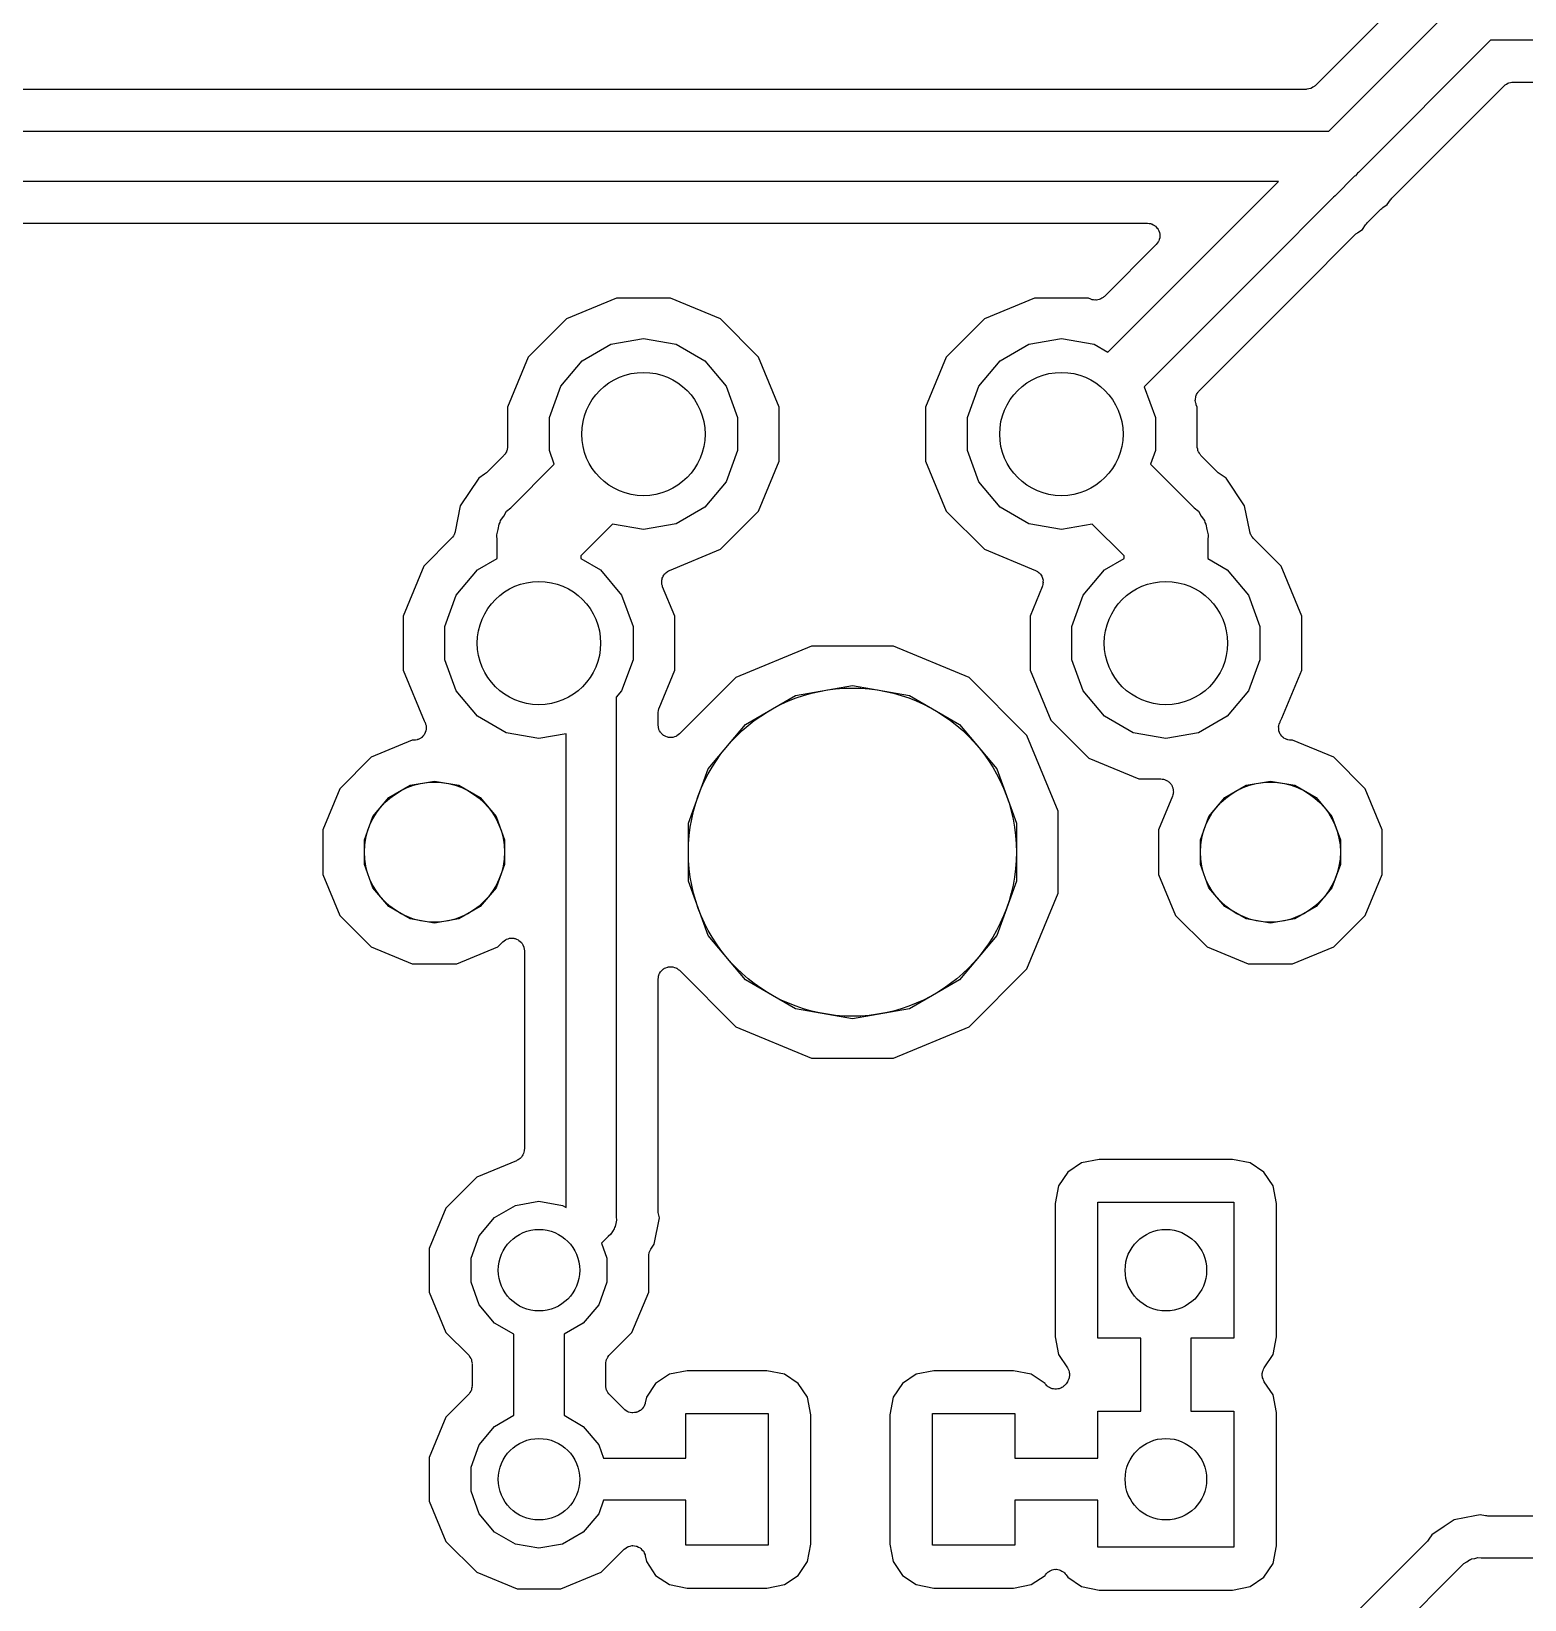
# Model space of a CAD drawing. Extents: x 24 to 196, y -189 to -31.
# Drawn here: x 81.46 to 99.61, y -93.23 to -74.17 of the extents above; entities that cross this region are included whole.
import ezdxf

# ---------------------------------------------------------------- set-up
doc = ezdxf.new("R2010")
doc.units = 0
doc.header["$MEASUREMENT"] = 0
doc.layers.add('BLACK', color=7, linetype='CONTINUOUS')

msp = doc.modelspace()

# ---------------------------------------------------------------- linework, layer by layer
at = {"layer": 'BLACK', "linetype": 'CONTINUOUS'}
for p, q in [((98.4282, -73.47), (97.0636, -74.8346)), ((97.2294, -75.3872), (98.8452, -73.7714)), ((99.1964, -74.2823), (97.59, -75.8887)), ((116.114, -74.2823), (99.1964, -74.2823)), ((96.9559, -74.8792), (78.4185, -74.8792)), ((96.9625, -74.878), (96.9559, -74.8792)), ((96.9691, -74.8786), (96.9625, -74.878)), ((96.9884, -74.8735), (96.9691, -74.8786)), ((97.008, -74.87), (96.9884, -74.8735)), ((97.0138, -74.8667), (97.008, -74.87)), ((97.0203, -74.8649), (97.0138, -74.8667)), ((97.0366, -74.8535), (97.0203, -74.8649)), ((97.0538, -74.8435), (97.0366, -74.8535)), ((97.0581, -74.8384), (97.0538, -74.8435)), ((97.0636, -74.8346), (97.0581, -74.8384)), ((97.9976, -76.1995), (99.3622, -74.8349)), ((99.3622, -74.8349), (99.3677, -74.8311)), ((99.3677, -74.8311), (99.372, -74.826)), ((99.372, -74.826), (99.3892, -74.816)), ((99.3892, -74.816), (99.4056, -74.8046)), ((99.4056, -74.8046), (99.412, -74.8028)), ((99.412, -74.8028), (99.4178, -74.7995)), ((99.4178, -74.7995), (99.4374, -74.796)), ((99.4374, -74.796), (99.4567, -74.7909)), ((99.4567, -74.7909), (99.4634, -74.7915)), ((99.4634, -74.7915), (99.47, -74.7903)), ((99.47, -74.7903), (114.52, -74.7903)), ((78.3367, -75.3872), (97.2294, -75.3872)), ((96.6198, -75.9968), (78.4497, -75.9968)), ((96.016, -76.6006), (96.6198, -75.9968)), ((97.5428, -75.9359), (97.3069, -76.1718)), ((97.5546, -75.9291), (97.5428, -75.9359)), ((97.5806, -75.8981), (97.5546, -75.9291)), ((97.59, -75.8887), (97.5806, -75.8981)), ((97.59, -75.8887), (97.59, -75.8887)), ((97.2878, -76.1909), (96.447, -77.0317)), ((97.3069, -76.1718), (97.2878, -76.1909)), ((97.2878, -76.1909), (97.2878, -76.1909)), ((97.9417, -76.278), (97.9787, -76.2226)), ((97.9787, -76.2226), (97.989, -76.2118)), ((97.989, -76.2118), (97.9976, -76.1995)), ((97.6954, -76.5018), (97.8632, -76.334)), ((97.8632, -76.334), (97.8754, -76.3254)), ((97.8754, -76.3254), (97.8863, -76.315)), ((97.8863, -76.315), (97.9417, -76.278)), ((78.7232, -76.5048), (95.0255, -76.5048)), ((94.8683, -77.7483), (96.016, -76.6006)), ((95.0255, -76.5048), (95.0451, -76.5083)), ((95.0451, -76.5083), (95.0649, -76.51)), ((95.0649, -76.51), (95.071, -76.5128)), ((95.071, -76.5128), (95.0776, -76.514)), ((95.0776, -76.514), (95.0948, -76.5239)), ((95.0948, -76.5239), (95.1129, -76.5324)), ((95.1129, -76.5324), (95.1176, -76.5371)), ((95.1176, -76.5371), (95.1234, -76.5405)), ((95.1234, -76.5405), (95.1362, -76.5557)), ((95.1362, -76.5557), (95.1503, -76.5698)), ((95.1503, -76.5698), (95.1531, -76.5759)), ((95.1531, -76.5759), (95.1574, -76.581)), ((95.1574, -76.581), (95.1643, -76.5997)), ((95.1643, -76.5997), (95.1727, -76.6178)), ((97.584, -76.6173), (97.6394, -76.5803)), ((97.6394, -76.5803), (97.6764, -76.5249)), ((97.6764, -76.5249), (97.6868, -76.514)), ((97.6868, -76.514), (97.6954, -76.5018)), ((95.1332, -76.765), (94.5028, -77.3954)), ((95.1446, -76.7487), (95.1332, -76.765)), ((95.1574, -76.7334), (95.1446, -76.7487)), ((95.1597, -76.7271), (95.1574, -76.7334)), ((95.1636, -76.7216), (95.1597, -76.7271)), ((95.1687, -76.7024), (95.1636, -76.7216)), ((95.1755, -76.6837), (95.1687, -76.7024)), ((95.1727, -76.6178), (95.1733, -76.6244)), ((95.1733, -76.6244), (95.1755, -76.6307)), ((95.1755, -76.6307), (95.1755, -76.6507)), ((95.1755, -76.6507), (95.1773, -76.6705)), ((95.1773, -76.6705), (95.1755, -76.677)), ((95.1755, -76.677), (95.1755, -76.6837)), ((96.8546, -77.3425), (97.5609, -76.6362)), ((97.5609, -76.6362), (97.5732, -76.6276)), ((97.5732, -76.6276), (97.584, -76.6173)), ((96.447, -77.0317), (94.9868, -78.4919)), ((95.655, -78.5422), (96.8546, -77.3425)), ((88.5716, -77.4167), (87.9648, -77.668)), ((89.2284, -77.4167), (88.5716, -77.4167)), ((89.8352, -77.668), (89.2284, -77.4167)), ((93.6516, -77.4167), (93.0448, -77.668)), ((94.3084, -77.4167), (93.6516, -77.4167)), ((94.3367, -77.4284), (94.3084, -77.4167)), ((94.3465, -77.4306), (94.3367, -77.4284)), ((94.3556, -77.4348), (94.3465, -77.4306)), ((94.3722, -77.4363), (94.3556, -77.4348)), ((94.3884, -77.4399), (94.3722, -77.4363)), ((94.3984, -77.4385), (94.3884, -77.4399)), ((94.4083, -77.4394), (94.3984, -77.4385)), ((94.4244, -77.4351), (94.4083, -77.4394)), ((94.4409, -77.4329), (94.4244, -77.4351)), ((94.4498, -77.4283), (94.4409, -77.4329)), ((94.4595, -77.4257), (94.4498, -77.4283)), ((94.4731, -77.4162), (94.4595, -77.4257)), ((94.4878, -77.4085), (94.4731, -77.4162)), ((94.4946, -77.4011), (94.4878, -77.4085)), ((94.5028, -77.3954), (94.4946, -77.4011)), ((87.9648, -77.668), (87.5003, -78.1324)), ((90.2997, -78.1324), (89.8352, -77.668)), ((93.0448, -77.668), (92.5803, -78.1324)), ((94.5435, -78.0731), (94.8683, -77.7483)), ((88.503, -77.977), (88.9, -77.907)), ((88.9, -77.907), (89.297, -77.977)), ((93.583, -77.977), (93.98, -77.907)), ((93.98, -77.907), (94.377, -77.977)), ((88.154, -78.1786), (88.503, -77.977)), ((89.297, -77.977), (89.646, -78.1786)), ((93.234, -78.1786), (93.583, -77.977)), ((94.377, -77.977), (94.5435, -78.0731)), ((87.5003, -78.1324), (87.249, -78.7393)), ((87.8949, -78.4873), (88.154, -78.1786)), ((89.646, -78.1786), (89.9051, -78.4873)), ((90.551, -78.7393), (90.2997, -78.1324)), ((92.5803, -78.1324), (92.329, -78.7393)), ((92.9749, -78.4873), (93.234, -78.1786)), ((87.757, -78.8661), (87.8949, -78.4873)), ((89.9051, -78.4873), (90.043, -78.8661)), ((92.837, -78.8661), (92.9749, -78.4873)), ((94.9868, -78.4919), (95.123, -78.8661)), ((95.6078, -78.6592), (95.6091, -78.6493)), ((95.6114, -78.6755), (95.6078, -78.6592)), ((95.6082, -78.6393), (95.6125, -78.6233)), ((95.6091, -78.6493), (95.6082, -78.6393)), ((95.6129, -78.6921), (95.6114, -78.6755)), ((95.6125, -78.6233), (95.6147, -78.6068)), ((95.6171, -78.7011), (95.6129, -78.6921)), ((95.6147, -78.6068), (95.6193, -78.5979)), ((95.6193, -78.7109), (95.6171, -78.7011)), ((95.6193, -78.5979), (95.6219, -78.5882)), ((95.6219, -78.5882), (95.6315, -78.5746)), ((95.6315, -78.5746), (95.6392, -78.5598)), ((95.6392, -78.5598), (95.6465, -78.5531)), ((95.6465, -78.5531), (95.6523, -78.5449)), ((95.6523, -78.5449), (95.6549, -78.5422)), ((95.6549, -78.5422), (95.6549, -78.5422)), ((95.6549, -78.5422), (95.655, -78.5422)), ((87.249, -78.7393), (87.249, -79.2187)), ((87.757, -79.2692), (87.757, -78.8661)), ((90.043, -78.8661), (90.043, -79.2692)), ((90.551, -79.3961), (90.551, -78.7393)), ((92.329, -78.7393), (92.329, -79.3961)), ((92.837, -79.2692), (92.837, -78.8661)), ((95.123, -78.8661), (95.123, -79.2692)), ((95.631, -78.7393), (95.6193, -78.7109)), ((95.631, -79.2187), (95.631, -78.7393)), ((87.2398, -79.2708), (87.2365, -79.2766)), ((87.2433, -79.2512), (87.2398, -79.2708)), ((87.2484, -79.232), (87.2433, -79.2512)), ((87.249, -79.2187), (87.2478, -79.2253)), ((87.2478, -79.2253), (87.2484, -79.232)), ((87.8165, -79.4327), (87.757, -79.2692)), ((90.043, -79.2692), (89.9051, -79.648)), ((92.9749, -79.648), (92.837, -79.2692)), ((95.123, -79.2692), (95.0635, -79.4327)), ((95.6322, -79.2253), (95.631, -79.2187)), ((95.6316, -79.232), (95.6322, -79.2253)), ((95.6367, -79.2512), (95.6316, -79.232)), ((95.6402, -79.2708), (95.6367, -79.2512)), ((95.6435, -79.2766), (95.6402, -79.2708)), ((87.2044, -79.3265), (86.993, -79.5379)), ((87.2082, -79.321), (87.2044, -79.3265)), ((87.2133, -79.3167), (87.2082, -79.321)), ((87.2233, -79.2994), (87.2133, -79.3167)), ((87.2347, -79.2831), (87.2233, -79.2994)), ((87.2365, -79.2766), (87.2347, -79.2831)), ((87.2865, -79.9628), (87.8165, -79.4327)), ((90.2997, -80.0029), (90.551, -79.3961)), ((92.329, -79.3961), (92.5803, -80.0029)), ((95.0635, -79.4327), (95.5935, -79.9628)), ((95.6453, -79.2831), (95.6435, -79.2766)), ((95.6567, -79.2994), (95.6453, -79.2831)), ((95.6667, -79.3167), (95.6567, -79.2994)), ((95.6718, -79.321), (95.6667, -79.3167)), ((95.6756, -79.3265), (95.6718, -79.321)), ((95.8871, -79.5379), (95.6756, -79.3265)), ((86.8975, -79.6052), (86.673, -79.9412)), ((86.9699, -79.5568), (86.8975, -79.6052)), ((86.9807, -79.5465), (86.9699, -79.5568)), ((86.993, -79.5379), (86.9807, -79.5465)), ((89.9051, -79.648), (89.646, -79.9568)), ((93.234, -79.9568), (92.9749, -79.648)), ((95.8993, -79.5465), (95.8871, -79.5379)), ((95.9101, -79.5568), (95.8993, -79.5465)), ((95.9825, -79.6052), (95.9101, -79.5568)), ((96.207, -79.9412), (95.9825, -79.6052)), ((86.673, -79.9412), (86.6111, -80.2523)), ((87.2011, -80.0645), (87.2348, -80.0061)), ((87.2348, -80.0061), (87.2865, -79.9628)), ((89.646, -79.9568), (89.297, -80.1583)), ((89.8352, -80.4673), (90.2997, -80.0029)), ((92.5803, -80.0029), (93.0448, -80.4673)), ((93.583, -80.1583), (93.234, -79.9568)), ((95.5935, -79.9628), (95.6452, -80.0061)), ((95.6452, -80.0061), (95.6789, -80.0645)), ((96.2689, -80.2523), (96.207, -79.9412)), ((87.1336, -80.2276), (87.1453, -80.1612)), ((87.1453, -80.1612), (87.1566, -80.1416)), ((87.1566, -80.1416), (87.1625, -80.1197)), ((87.1625, -80.1197), (87.2011, -80.0645)), ((88.5241, -80.162), (88.138, -80.5481)), ((88.9, -80.2283), (88.5241, -80.162)), ((89.297, -80.1583), (88.9, -80.2283)), ((93.98, -80.2283), (93.583, -80.1583)), ((94.3559, -80.162), (93.98, -80.2283)), ((94.742, -80.5481), (94.3559, -80.162)), ((95.6789, -80.0645), (95.7175, -80.1197)), ((95.7175, -80.1197), (95.7234, -80.1416)), ((95.7234, -80.1416), (95.7347, -80.1612)), ((95.7347, -80.1612), (95.7464, -80.2276)), ((86.5686, -80.3342), (86.2303, -80.6724)), ((86.5779, -80.3209), (86.5686, -80.3342)), ((86.5783, -80.3205), (86.5779, -80.3209)), ((86.5792, -80.3191), (86.5783, -80.3205)), ((86.5911, -80.3055), (86.5792, -80.3191)), ((86.5942, -80.2977), (86.5911, -80.3055)), ((86.599, -80.2908), (86.5942, -80.2977)), ((86.602, -80.2797), (86.599, -80.2908)), ((86.6048, -80.2747), (86.602, -80.2797)), ((86.6062, -80.2666), (86.6048, -80.2747)), ((86.6103, -80.2562), (86.6062, -80.2666)), ((86.6111, -80.2523), (86.6103, -80.2562)), ((87.1161, -80.2927), (87.1336, -80.2276)), ((87.122, -80.3598), (87.1161, -80.2927)), ((87.122, -80.5811), (87.122, -80.3598)), ((95.7464, -80.2276), (95.7639, -80.2927)), ((95.7639, -80.2927), (95.758, -80.3598)), ((95.758, -80.3598), (95.758, -80.5811)), ((96.2697, -80.2562), (96.2689, -80.2523)), ((96.2738, -80.2666), (96.2697, -80.2562)), ((96.2752, -80.2747), (96.2738, -80.2666)), ((96.278, -80.2797), (96.2752, -80.2747)), ((96.281, -80.2908), (96.278, -80.2797)), ((96.2858, -80.2977), (96.281, -80.2908)), ((96.2889, -80.3055), (96.2858, -80.2977)), ((96.3008, -80.3191), (96.2889, -80.3055)), ((96.3017, -80.3205), (96.3008, -80.3191)), ((96.3021, -80.3209), (96.3017, -80.3205)), ((96.3114, -80.3342), (96.3021, -80.3209)), ((96.6497, -80.6724), (96.3114, -80.3342)), ((86.884, -80.7186), (87.122, -80.5811)), ((88.138, -80.5481), (88.138, -80.5811)), ((88.138, -80.5811), (88.376, -80.7186)), ((89.2159, -80.7238), (89.8352, -80.4673)), ((93.0448, -80.4673), (93.6641, -80.7238)), ((94.504, -80.7186), (94.742, -80.5811)), ((94.742, -80.5811), (94.742, -80.5481)), ((95.758, -80.5811), (95.996, -80.7186)), ((86.2303, -80.6724), (85.979, -81.2793)), ((86.6249, -81.0273), (86.884, -80.7186)), ((88.376, -80.7186), (88.6351, -81.0273)), ((89.135, -80.807), (89.139, -80.7943)), ((89.139, -80.7943), (89.1472, -80.7837)), ((89.1472, -80.7837), (89.1533, -80.7719)), ((89.1533, -80.7719), (89.1631, -80.7629)), ((89.1631, -80.7629), (89.1713, -80.7523)), ((89.1713, -80.7523), (89.1825, -80.7451)), ((89.1825, -80.7451), (89.1923, -80.7361)), ((89.1923, -80.7361), (89.2047, -80.731)), ((89.2047, -80.731), (89.2159, -80.7238)), ((93.6641, -80.7238), (93.6753, -80.731)), ((93.6753, -80.731), (93.6877, -80.7361)), ((93.6877, -80.7361), (93.6975, -80.7451)), ((93.6975, -80.7451), (93.7087, -80.7523)), ((93.7087, -80.7523), (93.7169, -80.7629)), ((93.7169, -80.7629), (93.7267, -80.7719)), ((93.7267, -80.7719), (93.7328, -80.7837)), ((93.7328, -80.7837), (93.741, -80.7943)), ((93.741, -80.7943), (93.745, -80.807)), ((94.2449, -81.0273), (94.504, -80.7186)), ((95.996, -80.7186), (96.2551, -81.0273)), ((96.901, -81.2793), (96.6497, -80.6724)), ((89.122, -80.8713), (89.1237, -80.8581)), ((89.1248, -80.8843), (89.122, -80.8713)), ((89.1231, -80.8447), (89.1271, -80.832)), ((89.1237, -80.8581), (89.1231, -80.8447)), ((89.1254, -80.8976), (89.1248, -80.8843)), ((89.1305, -80.9099), (89.1254, -80.8976)), ((89.1271, -80.832), (89.1289, -80.8188)), ((89.1289, -80.8188), (89.135, -80.807)), ((89.1334, -80.923), (89.1305, -80.9099)), ((89.281, -81.2793), (89.1334, -80.923)), ((93.7466, -80.923), (93.599, -81.2793)), ((93.745, -80.807), (93.7511, -80.8188)), ((93.7495, -80.9099), (93.7466, -80.923)), ((93.7546, -80.8976), (93.7495, -80.9099)), ((93.7511, -80.8188), (93.7529, -80.832)), ((93.7529, -80.832), (93.7569, -80.8447)), ((93.7552, -80.8843), (93.7546, -80.8976)), ((93.758, -80.8713), (93.7552, -80.8843)), ((93.7569, -80.8447), (93.7563, -80.8581)), ((93.7563, -80.8581), (93.758, -80.8713)), ((86.487, -81.4061), (86.6249, -81.0273)), ((88.6351, -81.0273), (88.773, -81.4061)), ((94.107, -81.4061), (94.2449, -81.0273)), ((96.2551, -81.0273), (96.393, -81.4061)), ((85.979, -81.2793), (85.979, -81.9361)), ((89.281, -81.9361), (89.281, -81.2793)), ((93.599, -81.2793), (93.599, -81.9361)), ((96.901, -81.9361), (96.901, -81.2793)), ((86.487, -81.8092), (86.487, -81.4061)), ((88.773, -81.4061), (88.773, -81.8092)), ((94.107, -81.8092), (94.107, -81.4061)), ((96.393, -81.4061), (96.393, -81.8092)), ((90.9423, -81.6458), (90.0228, -82.0267)), ((91.9377, -81.6458), (90.9423, -81.6458)), ((92.8572, -82.0267), (91.9377, -81.6458)), ((85.979, -81.9361), (86.2348, -82.5536)), ((86.6249, -82.188), (86.487, -81.8092)), ((88.773, -81.8092), (88.6351, -82.188)), ((89.0894, -82.3986), (89.281, -81.9361)), ((93.599, -81.9361), (93.8503, -82.5429)), ((94.2449, -82.188), (94.107, -81.8092)), ((96.393, -81.8092), (96.2551, -82.188)), ((96.6597, -82.5187), (96.901, -81.9361)), ((90.0228, -82.0267), (89.338, -82.7115)), ((90.7475, -82.2451), (91.44, -82.123)), ((91.44, -82.123), (92.1325, -82.2451)), ((93.561, -82.7304), (92.8572, -82.0267)), ((86.884, -82.4968), (86.6249, -82.188)), ((88.6351, -82.188), (88.5698, -82.2658)), ((88.5698, -82.2658), (88.5698, -88.5794)), ((90.1386, -82.5967), (90.7475, -82.2451)), ((92.1325, -82.2451), (92.7414, -82.5967)), ((94.504, -82.4968), (94.2449, -82.188)), ((96.2551, -82.188), (95.996, -82.4968)), ((87.233, -82.6983), (86.884, -82.4968)), ((89.0778, -82.4569), (89.0784, -82.4536)), ((89.0778, -82.6037), (89.0778, -82.4569)), ((89.0779, -82.4503), (89.083, -82.4277)), ((89.0784, -82.4536), (89.0779, -82.4503)), ((89.083, -82.4277), (89.087, -82.4048)), ((89.087, -82.4048), (89.0887, -82.4019)), ((89.0887, -82.4019), (89.0894, -82.3986)), ((94.853, -82.6983), (94.504, -82.4968)), ((95.996, -82.4968), (95.647, -82.6983)), ((86.2348, -82.5536), (86.2403, -82.5602)), ((86.2403, -82.5602), (86.2426, -82.5665)), ((86.2471, -82.6938), (86.2403, -82.7126)), ((86.2426, -82.5665), (86.2464, -82.572)), ((86.2464, -82.572), (86.2516, -82.5912)), ((86.2555, -82.6758), (86.2471, -82.6938)), ((86.2516, -82.5912), (86.2584, -82.6099)), ((86.2561, -82.6691), (86.2555, -82.6758)), ((86.2584, -82.6628), (86.2561, -82.6691)), ((86.2584, -82.6099), (86.2584, -82.6166)), ((86.2584, -82.6166), (86.2601, -82.6231)), ((86.2601, -82.6231), (86.2584, -82.6429)), ((86.2584, -82.6429), (86.2584, -82.6628)), ((87.63, -82.7683), (87.233, -82.6983)), ((89.0813, -82.6233), (89.0778, -82.6037)), ((89.083, -82.6432), (89.0813, -82.6233)), ((89.0858, -82.6492), (89.083, -82.6432)), ((89.087, -82.6558), (89.0858, -82.6492)), ((89.0969, -82.6731), (89.087, -82.6558)), ((89.1054, -82.6911), (89.0969, -82.6731)), ((89.1101, -82.6959), (89.1054, -82.6911)), ((89.1135, -82.7017), (89.1101, -82.6959)), ((89.1287, -82.7145), (89.1135, -82.7017)), ((89.6866, -83.1353), (90.1386, -82.5967)), ((92.7414, -82.5967), (93.1934, -83.1353)), ((93.8503, -82.5429), (94.3148, -83.0073)), ((95.25, -82.7683), (94.853, -82.6983)), ((95.647, -82.6983), (95.25, -82.7683)), ((96.6199, -82.6231), (96.6216, -82.6166)), ((96.6216, -82.6429), (96.6199, -82.6231)), ((96.6216, -82.6099), (96.6284, -82.5912)), ((96.6216, -82.6166), (96.6216, -82.6099)), ((96.6216, -82.6628), (96.6216, -82.6429)), ((96.6239, -82.6691), (96.6216, -82.6628)), ((96.6245, -82.6758), (96.6239, -82.6691)), ((96.6329, -82.6938), (96.6245, -82.6758)), ((96.6284, -82.5912), (96.6336, -82.572)), ((96.6397, -82.7126), (96.6329, -82.6938)), ((96.6336, -82.572), (96.6374, -82.5665)), ((96.6374, -82.5665), (96.6397, -82.5602)), ((96.6397, -82.5602), (96.6452, -82.5536)), ((96.6452, -82.5536), (96.6597, -82.5187)), ((96.6597, -82.5187), (96.6597, -82.5187)), ((86.0897, -82.7888), (85.5902, -82.9956)), ((86.1083, -82.7888), (86.0897, -82.7888)), ((86.1279, -82.7853), (86.1083, -82.7888)), ((86.1478, -82.7836), (86.1279, -82.7853)), ((86.1538, -82.7807), (86.1478, -82.7836)), ((86.1604, -82.7796), (86.1538, -82.7807)), ((86.1777, -82.7696), (86.1604, -82.7796)), ((86.1957, -82.7612), (86.1777, -82.7696)), ((86.2005, -82.7565), (86.1957, -82.7612)), ((86.2063, -82.7531), (86.2005, -82.7565)), ((86.2191, -82.7379), (86.2063, -82.7531)), ((86.2331, -82.7238), (86.2191, -82.7379)), ((86.236, -82.7177), (86.2331, -82.7238)), ((86.2403, -82.7126), (86.236, -82.7177)), ((87.9602, -82.7101), (87.63, -82.7683)), ((87.9602, -88.4651), (87.9602, -82.7101)), ((89.1428, -82.7286), (89.1287, -82.7145)), ((89.1489, -82.7314), (89.1428, -82.7286)), ((89.154, -82.7357), (89.1489, -82.7314)), ((89.1727, -82.7425), (89.154, -82.7357)), ((89.1908, -82.7509), (89.1727, -82.7425)), ((89.1974, -82.7515), (89.1908, -82.7509)), ((89.2037, -82.7538), (89.1974, -82.7515)), ((89.2237, -82.7538), (89.2037, -82.7538)), ((89.2435, -82.7555), (89.2237, -82.7538)), ((89.25, -82.7538), (89.2435, -82.7555)), ((89.2567, -82.7538), (89.25, -82.7538)), ((89.2754, -82.747), (89.2567, -82.7538)), ((89.2946, -82.7418), (89.2754, -82.747)), ((89.3001, -82.738), (89.2946, -82.7418)), ((89.3064, -82.7357), (89.3001, -82.738)), ((89.3217, -82.7229), (89.3064, -82.7357)), ((89.338, -82.7115), (89.3217, -82.7229)), ((93.9419, -83.65), (93.561, -82.7304)), ((96.644, -82.7177), (96.6397, -82.7126)), ((96.6469, -82.7238), (96.644, -82.7177)), ((96.6609, -82.7379), (96.6469, -82.7238)), ((96.6737, -82.7531), (96.6609, -82.7379)), ((96.6795, -82.7565), (96.6737, -82.7531)), ((96.6843, -82.7612), (96.6795, -82.7565)), ((96.7023, -82.7696), (96.6843, -82.7612)), ((96.7196, -82.7796), (96.7023, -82.7696)), ((96.7262, -82.7807), (96.7196, -82.7796)), ((96.7322, -82.7836), (96.7262, -82.7807)), ((96.7521, -82.7853), (96.7322, -82.7836)), ((96.7717, -82.7888), (96.7521, -82.7853)), ((96.7903, -82.7888), (96.7717, -82.7888)), ((97.2898, -82.9956), (96.7903, -82.7888)), ((85.5902, -82.9956), (85.208, -83.3779)), ((94.3148, -83.0073), (94.9216, -83.2587)), ((97.672, -83.3779), (97.2898, -82.9956)), ((89.4461, -83.7961), (89.6866, -83.1353)), ((93.1934, -83.1353), (93.4339, -83.7961)), ((94.9216, -83.2587), (95.1893, -83.2587)), ((95.1893, -83.2587), (95.2057, -83.2615)), ((95.2057, -83.2615), (95.2223, -83.2623)), ((95.2223, -83.2623), (95.2315, -83.2661)), ((95.2315, -83.2661), (95.2414, -83.2679)), ((95.2414, -83.2679), (95.2558, -83.2762)), ((95.2558, -83.2762), (95.2712, -83.2825)), ((85.208, -83.3779), (85.0011, -83.8774)), ((85.8046, -83.4858), (86.0645, -83.3357)), ((86.0645, -83.3357), (86.36, -83.2836)), ((86.36, -83.2836), (86.6555, -83.3357)), ((86.6555, -83.3357), (86.9154, -83.4858)), ((95.2712, -83.2825), (95.2786, -83.2893)), ((95.2786, -83.2893), (95.2873, -83.2943)), ((95.2873, -83.2943), (95.2979, -83.3071)), ((95.2979, -83.3071), (95.3102, -83.3183)), ((95.3102, -83.3183), (95.3148, -83.3272)), ((95.3148, -83.3272), (95.3213, -83.3349)), ((95.3213, -83.3349), (95.327, -83.3505)), ((95.327, -83.3505), (95.3346, -83.3652)), ((95.3337, -83.4531), (95.3301, -83.4694)), ((95.3394, -83.4375), (95.3337, -83.4531)), ((95.3346, -83.3652), (95.3359, -83.3752)), ((95.3359, -83.3752), (95.3394, -83.3846)), ((95.3394, -83.3846), (95.3394, -83.4012)), ((95.3394, -83.4012), (95.3415, -83.4177)), ((95.3415, -83.4177), (95.3394, -83.4275)), ((95.3394, -83.4275), (95.3394, -83.4375)), ((95.9646, -83.4858), (96.2245, -83.3357)), ((96.2245, -83.3357), (96.52, -83.2836)), ((96.52, -83.2836), (96.8155, -83.3357)), ((96.8155, -83.3357), (97.0754, -83.4858)), ((97.8789, -83.8774), (97.672, -83.3779)), ((85.6117, -83.7156), (85.8046, -83.4858)), ((86.9154, -83.4858), (87.1083, -83.7156)), ((93.9419, -84.6453), (93.9419, -83.65)), ((95.3301, -83.4694), (95.1611, -83.8774)), ((95.7717, -83.7156), (95.9646, -83.4858)), ((97.0754, -83.4858), (97.2683, -83.7156)), ((85.5091, -83.9976), (85.6117, -83.7156)), ((87.1083, -83.7156), (87.2109, -83.9976)), ((89.4461, -84.4992), (89.4461, -83.7961)), ((93.4339, -83.7961), (93.4339, -84.4992)), ((95.6691, -83.9976), (95.7717, -83.7156)), ((97.2683, -83.7156), (97.3709, -83.9976)), ((85.0011, -83.8774), (85.0011, -84.418)), ((85.5091, -84.2977), (85.5091, -83.9976)), ((87.2109, -83.9976), (87.2109, -84.2977)), ((95.1611, -83.8774), (95.1611, -84.418)), ((95.6691, -84.2977), (95.6691, -83.9976)), ((97.3709, -83.9976), (97.3709, -84.2977)), ((97.8789, -84.418), (97.8789, -83.8774)), ((85.0011, -84.418), (85.208, -84.9174)), ((85.6117, -84.5797), (85.5091, -84.2977)), ((87.2109, -84.2977), (87.1083, -84.5797)), ((95.1611, -84.418), (95.368, -84.9174)), ((95.7717, -84.5797), (95.6691, -84.2977)), ((97.3709, -84.2977), (97.2683, -84.5797)), ((97.672, -84.9174), (97.8789, -84.418)), ((85.8046, -84.8095), (85.6117, -84.5797)), ((87.1083, -84.5797), (86.9154, -84.8095)), ((89.6866, -85.16), (89.4461, -84.4992)), ((93.4339, -84.4992), (93.1934, -85.16)), ((95.9646, -84.8095), (95.7717, -84.5797)), ((97.2683, -84.5797), (97.0754, -84.8095)), ((93.561, -85.5649), (93.9419, -84.6453)), ((85.208, -84.9174), (85.5902, -85.2997)), ((86.0645, -84.9596), (85.8046, -84.8095)), ((86.36, -85.0117), (86.0645, -84.9596)), ((86.6555, -84.9596), (86.36, -85.0117)), ((86.9154, -84.8095), (86.6555, -84.9596)), ((95.368, -84.9174), (95.7502, -85.2997)), ((96.2245, -84.9596), (95.9646, -84.8095)), ((96.52, -85.0117), (96.2245, -84.9596)), ((96.8155, -84.9596), (96.52, -85.0117)), ((97.0754, -84.8095), (96.8155, -84.9596)), ((97.2898, -85.2997), (97.672, -84.9174)), ((90.1386, -85.6986), (89.6866, -85.16)), ((93.1934, -85.16), (92.7414, -85.6986)), ((85.5902, -85.2997), (86.0897, -85.5066)), ((86.6303, -85.5066), (87.1298, -85.2997)), ((87.1298, -85.2997), (87.192, -85.2374)), ((87.192, -85.2374), (87.2083, -85.226)), ((87.2083, -85.226), (87.2236, -85.2132)), ((87.2236, -85.2132), (87.2299, -85.2109)), ((87.2299, -85.2109), (87.2354, -85.207)), ((87.2354, -85.207), (87.2546, -85.2019)), ((87.2546, -85.2019), (87.2733, -85.1951)), ((87.2733, -85.1951), (87.28, -85.1951)), ((87.28, -85.1951), (87.2865, -85.1933)), ((87.2865, -85.1933), (87.3063, -85.1951)), ((87.3063, -85.1951), (87.3263, -85.1951)), ((87.3263, -85.1951), (87.3326, -85.1974)), ((87.3326, -85.1974), (87.3392, -85.198)), ((87.3392, -85.198), (87.3573, -85.2064)), ((87.3573, -85.2064), (87.376, -85.2132)), ((87.376, -85.2132), (87.3811, -85.2175)), ((87.3811, -85.2175), (87.3872, -85.2203)), ((87.3872, -85.2203), (87.4013, -85.2344)), ((87.4013, -85.2344), (87.4165, -85.2472)), ((87.4165, -85.2472), (87.4199, -85.253)), ((87.4199, -85.253), (87.4246, -85.2577)), ((87.4246, -85.2577), (87.4331, -85.2758)), ((87.4331, -85.2758), (87.443, -85.293)), ((87.443, -85.293), (87.4442, -85.2996)), ((87.4442, -85.2996), (87.447, -85.3057)), ((87.447, -85.3057), (87.4487, -85.3256)), ((87.4487, -85.3256), (87.4522, -85.3452)), ((87.4522, -85.3452), (87.4522, -87.7561)), ((95.7502, -85.2997), (96.2497, -85.5066)), ((96.7903, -85.5066), (97.2898, -85.2997)), ((86.0897, -85.5066), (86.6303, -85.5066)), ((89.1489, -85.5639), (89.154, -85.5596)), ((89.154, -85.5596), (89.1727, -85.5528)), ((89.1727, -85.5528), (89.1908, -85.5444)), ((89.1908, -85.5444), (89.1974, -85.5438)), ((89.1974, -85.5438), (89.2037, -85.5415)), ((89.2037, -85.5415), (89.2237, -85.5415)), ((89.2237, -85.5415), (89.2435, -85.5398)), ((89.2435, -85.5398), (89.25, -85.5415)), ((89.25, -85.5415), (89.2567, -85.5415)), ((89.2567, -85.5415), (89.2754, -85.5483)), ((89.2754, -85.5483), (89.2946, -85.5535)), ((89.2946, -85.5535), (89.3001, -85.5573)), ((89.3001, -85.5573), (89.3064, -85.5596)), ((89.3064, -85.5596), (89.3217, -85.5724)), ((96.2497, -85.5066), (96.7903, -85.5066)), ((89.0778, -85.6916), (89.0813, -85.672)), ((89.0778, -88.4976), (89.0778, -85.6916)), ((89.0813, -85.672), (89.083, -85.6522)), ((89.083, -85.6522), (89.0858, -85.6461)), ((89.0858, -85.6461), (89.087, -85.6395)), ((89.087, -85.6395), (89.0969, -85.6222)), ((89.0969, -85.6222), (89.1054, -85.6042)), ((89.1054, -85.6042), (89.1101, -85.5995)), ((89.1101, -85.5995), (89.1135, -85.5936)), ((89.1135, -85.5936), (89.1287, -85.5808)), ((89.1287, -85.5808), (89.1428, -85.5668)), ((89.1428, -85.5668), (89.1489, -85.5639)), ((89.3217, -85.5724), (89.338, -85.5838)), ((89.338, -85.5838), (90.0228, -86.2687)), ((90.7475, -86.0502), (90.1386, -85.6986)), ((92.7414, -85.6986), (92.1325, -86.0502)), ((92.8572, -86.2687), (93.561, -85.5649)), ((91.44, -86.1723), (90.7475, -86.0502)), ((92.1325, -86.0502), (91.44, -86.1723)), ((90.0228, -86.2687), (90.9423, -86.6496)), ((91.9377, -86.6496), (92.8572, -86.2687)), ((90.9423, -86.6496), (91.9377, -86.6496)), ((87.4249, -87.8397), (87.4165, -87.8541)), ((87.435, -87.8265), (87.4249, -87.8397)), ((87.438, -87.8169), (87.435, -87.8265)), ((87.443, -87.8082), (87.438, -87.8169)), ((87.4459, -87.7919), (87.443, -87.8082)), ((87.4509, -87.776), (87.4459, -87.7919)), ((87.4522, -87.7561), (87.4505, -87.766)), ((87.4505, -87.766), (87.4509, -87.776)), ((87.3581, -87.8969), (86.8746, -88.0972)), ((87.3666, -87.8915), (87.3581, -87.8969)), ((87.376, -87.8881), (87.3666, -87.8915)), ((87.3887, -87.8774), (87.376, -87.8881)), ((87.4028, -87.8685), (87.3887, -87.8774)), ((87.4089, -87.8605), (87.4028, -87.8685)), ((87.4165, -87.8541), (87.4089, -87.8605)), ((94.0583, -88.0359), (93.946, -88.2039)), ((94.2263, -87.9236), (94.0583, -88.0359)), ((94.4395, -87.8812), (94.2263, -87.9236)), ((96.0605, -87.8812), (94.4395, -87.8812)), ((96.2737, -87.9236), (96.0605, -87.8812)), ((96.4417, -88.0359), (96.2737, -87.9236)), ((96.554, -88.2039), (96.4417, -88.0359)), ((86.8746, -88.0972), (86.4995, -88.4723)), ((93.946, -88.2039), (93.9036, -88.4172)), ((96.5964, -88.4172), (96.554, -88.2039)), ((87.3433, -88.44), (87.63, -88.3894)), ((87.63, -88.3894), (87.9167, -88.44)), ((93.9036, -88.4172), (93.9036, -90.0381)), ((94.4245, -90.0532), (94.4245, -88.4022)), ((94.4245, -88.4022), (96.0755, -88.4022)), ((96.0755, -88.4022), (96.0755, -90.0532)), ((96.5964, -90.0381), (96.5964, -88.4172)), ((86.4995, -88.4723), (86.2965, -88.9624)), ((86.9041, -88.8085), (87.0912, -88.5855)), ((87.0912, -88.5855), (87.3433, -88.44)), ((87.9167, -88.44), (87.9602, -88.4651)), ((88.5698, -88.5794), (88.5733, -88.6196)), ((89.0306, -88.9098), (89.0937, -88.5927)), ((89.0804, -88.5124), (89.0778, -88.4976)), ((89.0807, -88.5273), (89.0804, -88.5124)), ((89.0937, -88.5927), (89.0807, -88.5273)), ((88.5021, -88.7916), (88.4711, -88.8176)), ((88.5223, -88.7566), (88.5021, -88.7916)), ((88.5455, -88.7235), (88.5223, -88.7566)), ((88.549, -88.7103), (88.5455, -88.7235)), ((88.5558, -88.6985), (88.549, -88.7103)), ((88.5629, -88.6587), (88.5558, -88.6985)), ((88.5733, -88.6196), (88.5629, -88.6587)), ((86.2965, -88.9624), (86.2965, -89.4929)), ((86.8045, -89.0821), (86.9041, -88.8085)), ((88.4711, -88.8176), (88.3891, -88.8996)), ((88.3891, -88.8996), (88.4555, -89.0821)), ((88.9727, -89.0044), (88.9818, -88.9886)), ((88.9818, -88.9886), (88.9892, -88.9718)), ((88.9892, -88.9718), (89.0306, -88.9098)), ((86.8045, -89.3732), (86.8045, -89.0821)), ((88.4555, -89.0821), (88.4555, -89.3732)), ((88.9635, -89.0565), (88.9667, -89.0385)), ((88.9635, -89.4929), (88.9635, -89.0565)), ((88.9667, -89.0385), (88.9679, -89.0203)), ((88.9679, -89.0203), (88.9712, -89.0126)), ((88.9712, -89.0126), (88.9727, -89.0044)), ((86.9041, -89.6468), (86.8045, -89.3732)), ((88.4555, -89.3732), (88.3559, -89.6468)), ((86.2965, -89.4929), (86.4995, -89.983)), ((88.7605, -89.983), (88.9635, -89.4929)), ((87.0912, -89.8698), (86.9041, -89.6468)), ((88.3559, -89.6468), (88.1688, -89.8698)), ((87.3252, -90.0049), (87.0912, -89.8698)), ((88.1688, -89.8698), (87.9348, -90.0049)), ((86.4995, -89.983), (86.7726, -90.2561)), ((87.3252, -90.9904), (87.3252, -90.0049)), ((87.9348, -90.0049), (87.9348, -90.9904)), ((88.4874, -90.2561), (88.7605, -89.983)), ((93.9036, -90.0381), (93.946, -90.2514)), ((94.9452, -90.0532), (94.4245, -90.0532)), ((94.9452, -90.9422), (94.9452, -90.0532)), ((96.0755, -90.0532), (95.5548, -90.0532)), ((95.5548, -90.0532), (95.5548, -90.9422)), ((96.554, -90.2514), (96.5964, -90.0381)), ((86.7726, -90.2561), (86.7764, -90.2616)), ((86.7764, -90.2616), (86.7815, -90.2659)), ((86.7815, -90.2659), (86.7915, -90.2831)), ((86.7915, -90.2831), (86.8029, -90.2994)), ((86.8029, -90.2994), (86.8047, -90.3059)), ((86.8047, -90.3059), (86.808, -90.3117)), ((86.808, -90.3117), (86.8115, -90.3313)), ((88.4485, -90.3313), (88.452, -90.3117)), ((88.452, -90.3117), (88.4553, -90.3059)), ((88.4553, -90.3059), (88.4571, -90.2994)), ((88.4571, -90.2994), (88.4685, -90.2831)), ((88.4685, -90.2831), (88.4785, -90.2659)), ((88.4785, -90.2659), (88.4836, -90.2616)), ((88.4836, -90.2616), (88.4874, -90.2561)), ((93.946, -90.2514), (94.054, -90.413)), ((96.446, -90.413), (96.554, -90.2514)), ((86.8115, -90.3313), (86.8166, -90.3506)), ((86.8166, -90.3506), (86.816, -90.3572)), ((86.816, -90.3572), (86.8172, -90.3638)), ((86.8172, -90.3638), (86.8172, -90.6315)), ((88.4428, -90.3638), (88.444, -90.3572)), ((88.4428, -90.6315), (88.4428, -90.3638)), ((88.4434, -90.3506), (88.4485, -90.3313)), ((88.444, -90.3572), (88.4434, -90.3506)), ((89.2164, -90.4917), (89.0484, -90.604)), ((89.4296, -90.4493), (89.2164, -90.4917)), ((90.3996, -90.4493), (89.4296, -90.4493)), ((90.6128, -90.4917), (90.3996, -90.4493)), ((90.7808, -90.604), (90.6128, -90.4917)), ((92.2164, -90.4917), (92.0484, -90.604)), ((92.4296, -90.4493), (92.2164, -90.4917)), ((93.3996, -90.4493), (92.4296, -90.4493)), ((93.6128, -90.4917), (93.3996, -90.4493)), ((93.7808, -90.604), (93.6128, -90.4917)), ((94.054, -90.413), (94.058, -90.4222)), ((94.058, -90.4222), (94.0639, -90.4303)), ((94.0639, -90.4303), (94.0686, -90.4462)), ((94.0686, -90.4462), (94.0753, -90.4614)), ((94.0753, -90.4614), (94.0759, -90.4714)), ((94.0759, -90.4714), (94.0787, -90.4811)), ((94.0787, -90.5143), (94.0759, -90.5239)), ((94.0787, -90.4811), (94.0777, -90.4977)), ((94.0777, -90.4977), (94.0787, -90.5143)), ((96.4213, -90.4811), (96.4241, -90.4714)), ((96.4223, -90.4977), (96.4213, -90.4811)), ((96.4213, -90.5143), (96.4223, -90.4977)), ((96.4241, -90.5239), (96.4213, -90.5143)), ((96.4241, -90.4714), (96.4247, -90.4614)), ((96.4247, -90.4614), (96.4314, -90.4462)), ((96.4314, -90.4462), (96.4361, -90.4303)), ((96.4361, -90.4303), (96.442, -90.4222)), ((96.442, -90.4222), (96.446, -90.413)), ((86.8029, -90.6959), (86.7915, -90.7122)), ((86.8047, -90.6894), (86.8029, -90.6959)), ((86.808, -90.6836), (86.8047, -90.6894)), ((86.8115, -90.664), (86.808, -90.6836)), ((86.8166, -90.6448), (86.8115, -90.664)), ((86.8172, -90.6315), (86.816, -90.6381)), ((86.816, -90.6381), (86.8166, -90.6448)), ((88.444, -90.6381), (88.4428, -90.6315)), ((88.4434, -90.6448), (88.444, -90.6381)), ((88.4485, -90.664), (88.4434, -90.6448)), ((88.452, -90.6836), (88.4485, -90.664)), ((88.4553, -90.6894), (88.452, -90.6836)), ((88.4571, -90.6959), (88.4553, -90.6894)), ((88.4685, -90.7122), (88.4571, -90.6959)), ((89.0484, -90.604), (88.9361, -90.772)), ((90.8931, -90.772), (90.7808, -90.604)), ((92.0484, -90.604), (91.9361, -90.772)), ((93.7835, -90.6079), (93.7808, -90.604)), ((93.795, -90.6199), (93.7835, -90.6079)), ((93.8048, -90.6333), (93.795, -90.6199)), ((93.8131, -90.6389), (93.8048, -90.6333)), ((93.8201, -90.6461), (93.8131, -90.6389)), ((93.835, -90.6535), (93.8201, -90.6461)), ((93.8488, -90.6627), (93.835, -90.6535)), ((93.8585, -90.6651), (93.8488, -90.6627)), ((93.8675, -90.6695), (93.8585, -90.6651)), ((93.8841, -90.6713), (93.8675, -90.6695)), ((93.9002, -90.6753), (93.8841, -90.6713)), ((93.9102, -90.6742), (93.9002, -90.6753)), ((93.9201, -90.6753), (93.9102, -90.6742)), ((93.9363, -90.6713), (93.9201, -90.6753)), ((93.9528, -90.6695), (93.9363, -90.6713)), ((93.9618, -90.6651), (93.9528, -90.6695)), ((93.9716, -90.6627), (93.9618, -90.6651)), ((93.9854, -90.6535), (93.9716, -90.6627)), ((94.0003, -90.6461), (93.9854, -90.6535)), ((94.0072, -90.6389), (94.0003, -90.6461)), ((94.0156, -90.6333), (94.0072, -90.6389)), ((94.0254, -90.6199), (94.0156, -90.6333)), ((94.0369, -90.6079), (94.0254, -90.6199)), ((94.054, -90.5823), (94.0369, -90.6079)), ((94.058, -90.5732), (94.054, -90.5823)), ((94.0639, -90.5651), (94.058, -90.5732)), ((94.0686, -90.5491), (94.0639, -90.5651)), ((94.0753, -90.5339), (94.0686, -90.5491)), ((94.0759, -90.5239), (94.0753, -90.5339)), ((96.4247, -90.5339), (96.4241, -90.5239)), ((96.4314, -90.5491), (96.4247, -90.5339)), ((96.4361, -90.5651), (96.4314, -90.5491)), ((96.442, -90.5732), (96.4361, -90.5651)), ((96.446, -90.5823), (96.442, -90.5732)), ((96.554, -90.7439), (96.446, -90.5823)), ((86.7726, -90.7392), (86.4995, -91.0123)), ((86.7764, -90.7337), (86.7726, -90.7392)), ((86.7815, -90.7294), (86.7764, -90.7337)), ((86.7915, -90.7122), (86.7815, -90.7294)), ((88.4785, -90.7294), (88.4685, -90.7122)), ((88.4836, -90.7338), (88.4785, -90.7294)), ((88.4874, -90.7392), (88.4836, -90.7338)), ((88.6655, -90.9173), (88.4874, -90.7392)), ((88.8981, -90.8969), (88.8828, -90.9122)), ((88.9002, -90.8924), (88.8981, -90.8969)), ((88.9035, -90.8886), (88.9002, -90.8924)), ((88.9113, -90.8685), (88.9035, -90.8886)), ((88.9204, -90.8489), (88.9113, -90.8685)), ((88.9209, -90.8439), (88.9204, -90.8489)), ((88.9227, -90.8392), (88.9209, -90.8439)), ((88.9361, -90.772), (88.9227, -90.8392)), ((90.9355, -90.9852), (90.8931, -90.772)), ((91.9361, -90.772), (91.8937, -90.9852)), ((96.5964, -90.9572), (96.554, -90.7439)), ((86.4995, -91.0123), (86.2965, -91.5024)), ((87.0912, -91.1255), (87.3252, -90.9904)), ((87.9348, -90.9904), (88.1688, -91.1255)), ((88.6696, -90.9202), (88.6655, -90.9173)), ((88.6727, -90.9241), (88.6696, -90.9202)), ((88.6912, -90.9353), (88.6727, -90.9241)), ((88.7088, -90.9476), (88.6912, -90.9353)), ((88.7137, -90.9489), (88.7088, -90.9476)), ((88.718, -90.9515), (88.7137, -90.9489)), ((88.7391, -90.9557), (88.718, -90.9515)), ((88.7599, -90.9613), (88.7391, -90.9557)), ((88.765, -90.9609), (88.7599, -90.9613)), ((88.7699, -90.9619), (88.765, -90.9609)), ((88.7912, -90.9586), (88.7699, -90.9619)), ((88.8127, -90.9567), (88.7912, -90.9586)), ((88.8172, -90.9546), (88.8127, -90.9567)), ((88.8222, -90.9538), (88.8172, -90.9546)), ((88.8411, -90.9435), (88.8222, -90.9538)), ((88.8606, -90.9343), (88.8411, -90.9435)), ((88.8642, -90.9308), (88.8606, -90.9343)), ((88.8686, -90.9284), (88.8642, -90.9308)), ((88.8828, -90.9122), (88.8686, -90.9284)), ((89.4146, -91.5137), (89.4146, -90.9702)), ((89.4146, -90.9702), (90.4146, -90.9702)), ((90.4146, -90.9702), (90.4146, -92.5702)), ((90.9355, -92.5552), (90.9355, -90.9852)), ((91.8937, -90.9852), (91.8937, -92.5552)), ((92.4146, -92.5702), (92.4146, -90.9702)), ((92.4146, -90.9702), (93.4146, -90.9702)), ((93.4146, -90.9702), (93.4146, -91.5137)), ((94.4245, -91.5137), (94.4245, -90.9422)), ((94.4245, -90.9422), (94.9452, -90.9422)), ((95.5548, -90.9422), (96.0755, -90.9422)), ((96.0755, -90.9422), (96.0755, -92.5932)), ((96.5964, -92.5781), (96.5964, -90.9572)), ((86.9041, -91.3485), (87.0912, -91.1255)), ((88.1688, -91.1255), (88.3559, -91.3485)), ((86.8045, -91.6221), (86.9041, -91.3485)), ((88.3559, -91.3485), (88.416, -91.5137)), ((86.2965, -91.5024), (86.2965, -92.0329)), ((86.8045, -91.9132), (86.8045, -91.6221)), ((88.416, -91.5137), (89.4146, -91.5137)), ((93.4146, -91.5137), (94.4245, -91.5137)), ((86.2965, -92.0329), (86.4995, -92.523)), ((86.9041, -92.1868), (86.8045, -91.9132)), ((88.416, -92.0217), (88.3559, -92.1868)), ((89.4146, -92.0217), (88.416, -92.0217)), ((89.4146, -92.5702), (89.4146, -92.0217)), ((94.4245, -92.0217), (93.4146, -92.0217)), ((93.4146, -92.0217), (93.4146, -92.5702)), ((94.4245, -92.5932), (94.4245, -92.0217)), ((87.0912, -92.4098), (86.9041, -92.1868)), ((88.3559, -92.1868), (88.1688, -92.4098)), ((99.0048, -92.2118), (98.753, -92.2619)), ((99.0702, -92.1988), (99.0048, -92.2118)), ((99.1355, -92.2118), (99.0702, -92.1988)), ((99.1505, -92.2121), (99.1355, -92.2118)), ((99.1652, -92.2147), (99.1505, -92.2121)), ((116.755, -92.2147), (99.1652, -92.2147)), ((87.3433, -92.5553), (87.0912, -92.4098)), ((88.1688, -92.4098), (87.9167, -92.5553)), ((98.6323, -92.3426), (98.4842, -92.4415)), ((98.753, -92.2619), (98.6323, -92.3426)), ((86.4995, -92.523), (86.8746, -92.8981)), ((87.63, -92.6059), (87.3433, -92.5553)), ((87.9167, -92.5553), (87.63, -92.6059)), ((88.6687, -92.616), (88.6719, -92.6121)), ((88.6719, -92.6121), (88.6903, -92.6009)), ((88.6903, -92.6009), (88.708, -92.5885)), ((88.708, -92.5885), (88.7128, -92.5872)), ((88.7128, -92.5872), (88.7171, -92.5846)), ((88.7171, -92.5846), (88.7383, -92.5804)), ((88.7383, -92.5804), (88.7591, -92.5748)), ((88.7591, -92.5748), (88.7641, -92.5753)), ((88.7641, -92.5753), (88.7691, -92.5743)), ((88.7691, -92.5743), (88.7904, -92.5776)), ((88.7904, -92.5776), (88.8118, -92.5795)), ((88.8118, -92.5795), (88.8164, -92.5816)), ((88.8164, -92.5816), (88.8214, -92.5823)), ((88.8214, -92.5823), (88.8403, -92.5927)), ((88.8403, -92.5927), (88.8598, -92.6018)), ((88.8598, -92.6018), (88.8634, -92.6054)), ((88.8634, -92.6054), (88.8678, -92.6078)), ((88.8678, -92.6078), (88.882, -92.624)), ((90.4146, -92.5702), (89.4146, -92.5702)), ((90.8931, -92.7684), (90.9355, -92.5552)), ((91.8937, -92.5552), (91.9361, -92.7684)), ((93.4146, -92.5702), (92.4146, -92.5702)), ((96.0755, -92.5932), (94.4245, -92.5932)), ((98.4282, -92.52), (96.3296, -94.6186)), ((96.554, -92.7914), (96.5964, -92.5781)), ((98.4368, -92.5077), (98.4282, -92.52)), ((98.4472, -92.4969), (98.4368, -92.5077)), ((98.4842, -92.4415), (98.4472, -92.4969)), ((88.3854, -92.8981), (88.6646, -92.6189)), ((88.6646, -92.6189), (88.6687, -92.616)), ((88.882, -92.624), (88.8972, -92.6392)), ((88.8972, -92.6392), (88.8994, -92.6438)), ((88.8994, -92.6438), (88.9027, -92.6476)), ((88.9027, -92.6476), (88.9105, -92.6677)), ((88.9105, -92.6677), (88.9196, -92.6872)), ((88.9196, -92.6872), (88.92, -92.6922)), ((88.92, -92.6922), (88.9219, -92.6969)), ((88.9219, -92.6969), (88.9361, -92.7684)), ((88.9361, -92.7684), (89.0484, -92.9364)), ((90.7808, -92.9364), (90.8931, -92.7684)), ((91.9361, -92.7684), (92.0484, -92.9364)), ((96.4417, -92.9594), (96.554, -92.7914)), ((98.8452, -92.8214), (98.8712, -92.7904)), ((98.8712, -92.7904), (98.9062, -92.7702)), ((98.9062, -92.7702), (98.9394, -92.747)), ((98.9394, -92.747), (98.9525, -92.7435)), ((98.9525, -92.7435), (98.9643, -92.7367)), ((98.9643, -92.7367), (99.0041, -92.7296)), ((99.0041, -92.7296), (99.0432, -92.7192)), ((99.0432, -92.7192), (99.0835, -92.7227)), ((99.0835, -92.7227), (116.81, -92.7227)), ((86.8746, -92.8981), (87.3648, -93.1012)), ((87.8952, -93.1012), (88.3854, -92.8981)), ((89.0484, -92.9364), (89.2164, -93.0487)), ((90.6128, -93.0487), (90.7808, -92.9364)), ((92.0484, -92.9364), (92.2164, -93.0487)), ((93.6128, -93.0487), (93.7808, -92.9364)), ((93.7808, -92.9364), (93.7852, -92.93)), ((93.7852, -92.93), (93.7967, -92.918)), ((93.7967, -92.918), (93.8065, -92.9046)), ((93.8065, -92.9046), (93.8148, -92.899)), ((93.8148, -92.899), (93.8218, -92.8918)), ((93.8218, -92.8918), (93.8367, -92.8844)), ((93.8367, -92.8844), (93.8505, -92.8752)), ((93.8505, -92.8752), (93.8602, -92.8728)), ((93.8602, -92.8728), (93.8692, -92.8683)), ((93.8692, -92.8683), (93.8858, -92.8665)), ((93.8858, -92.8665), (93.9019, -92.8626)), ((93.9019, -92.8626), (93.9119, -92.8637)), ((93.9119, -92.8637), (93.9218, -92.8626)), ((93.9218, -92.8626), (93.938, -92.8665)), ((93.938, -92.8665), (93.9545, -92.8683)), ((93.9545, -92.8683), (93.9635, -92.8728)), ((93.9635, -92.8728), (93.9733, -92.8752)), ((93.9733, -92.8752), (93.9871, -92.8844)), ((93.9871, -92.8844), (94.002, -92.8918)), ((94.002, -92.8918), (94.0089, -92.899)), ((94.0089, -92.899), (94.0173, -92.9046)), ((94.0173, -92.9046), (94.0271, -92.918)), ((94.0271, -92.918), (94.0386, -92.93)), ((94.0386, -92.93), (94.0583, -92.9594)), ((94.0583, -92.9594), (94.2263, -93.0717)), ((96.2737, -93.0717), (96.4417, -92.9594)), ((96.5773, -95.0893), (98.8452, -92.8214)), ((87.3648, -93.1012), (87.8952, -93.1012)), ((89.2164, -93.0487), (89.4296, -93.0911)), ((89.4296, -93.0911), (90.3996, -93.0911)), ((90.3996, -93.0911), (90.6128, -93.0487)), ((92.2164, -93.0487), (92.4296, -93.0911)), ((92.4296, -93.0911), (93.3996, -93.0911)), ((93.3996, -93.0911), (93.6128, -93.0487)), ((94.2263, -93.0717), (94.4395, -93.1141)), ((94.4395, -93.1141), (96.0605, -93.1141)), ((96.0605, -93.1141), (96.2737, -93.0717))]:
    msp.add_line(p, q, dxfattribs=at)
at = {"layer": 'BLACK'}
for centre, radius in [((88.9, -79.0677), 0.7493), ((93.98, -79.0677), 0.7493), ((87.63, -81.6077), 0.7493), ((95.25, -81.6077), 0.7493), ((91.44, -84.1477), 1.9939), ((86.36, -84.1477), 0.8509), ((96.52, -84.1477), 0.8509), ((87.63, -89.2277), 0.4953), ((95.25, -89.2277), 0.4953), ((87.63, -91.7677), 0.4953), ((95.25, -91.7677), 0.4953)]:
    msp.add_circle(centre, radius, dxfattribs=at)

doc.saveas('drawing.dxf')
